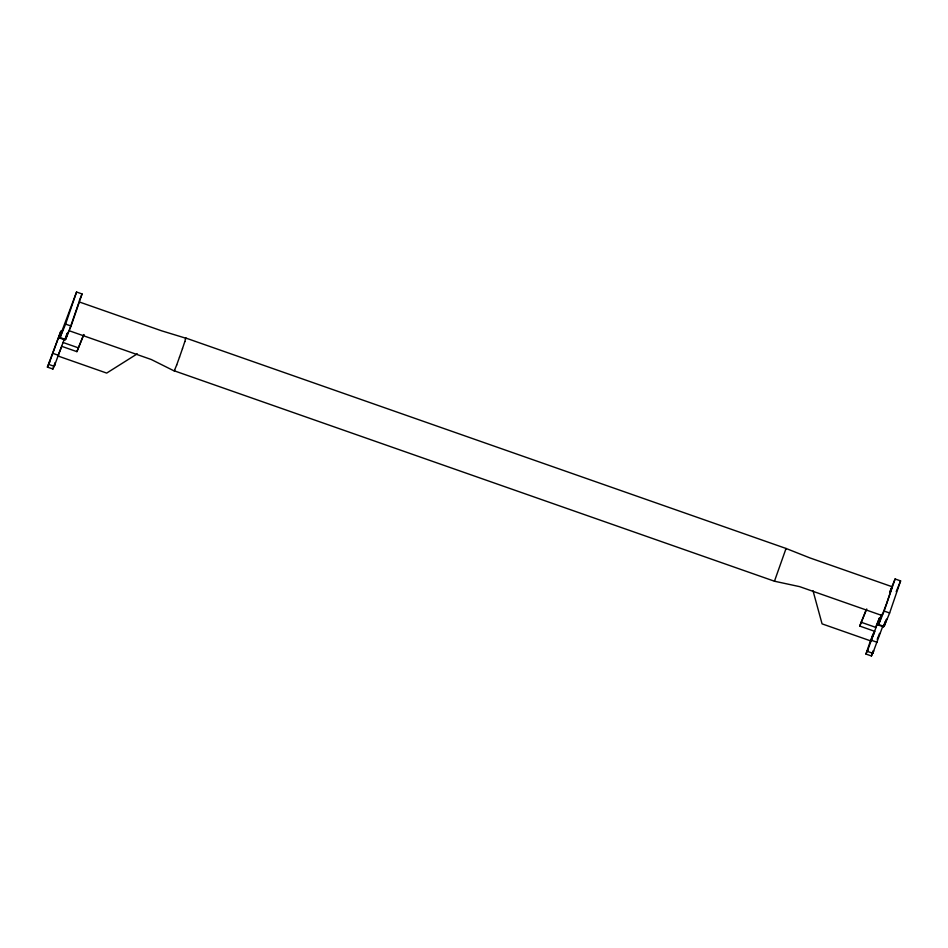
<?xml version="1.0" encoding="UTF-8"?>
<svg xmlns="http://www.w3.org/2000/svg" width="948" height="948" viewBox="0 0 948 948"><rect width="100%" height="100%" fill="white"/><g stroke="black" fill="none" stroke-linecap="round" stroke-linejoin="round"><path stroke-width="1.42" d="M184.777 341.718L185.879 338.069L786.058 548.465L809.793 557.874L892.198 586.765L886.629 603.438L882.019 615.525L799.614 586.634L774.457 581.219L174.278 370.822L176.707 364.921M182.454 348.674L184.824 341.576M54.226 366.343L55.091 363.831L52.898 369.021L47.4 367.101L60.897 331.03L48.739 364.423L54.226 366.343L64.132 339.562M48.739 364.423L49.592 361.899L47.4 367.101M59.369 337.938L76.563 292.031L82.061 293.951L71.088 326.041L65.578 339.491L60.08 337.559L62.58 330.271L59.369 337.938L64.867 339.858L68.066 332.191L65.578 339.491M60.08 337.559L65.602 324.121L76.563 292.031M52.898 369.021L55.091 362.586M64.867 339.858L67.095 333.317M58.349 354.765L61.798 346.352L76.907 351.649L83.614 334.632M812.993 590.687L822.07 623.867L870.904 640.978L874.85 631.368L859.741 626.071L865.915 610.382M865.939 654.049L868.143 648.859L867.29 651.359L872.776 653.279L873.641 650.778L871.437 655.969L865.939 654.049L871.224 638.596M870.904 640.978L872.219 637.127M867.29 651.359L879.448 617.966L875.514 627.54M877.907 624.886L881.119 617.219L878.63 624.519L884.117 626.438L886.617 619.139L883.406 626.806L877.907 624.886L881.486 614.423M878.63 624.519L884.14 611.069L895.102 578.979L900.6 580.899L889.639 612.989L884.117 626.438M871.437 655.969L873.203 650.826M872.776 653.279L882.683 626.498M883.406 626.806L885.195 621.58M179.48 357.218L182.502 348.532M176.66 365.051L179.528 357.076M69.785 328.743L79.099 301.891L161.504 330.781L185.832 338.211M890.089 591.896L891.345 588.613M871.698 637.412L873.144 633.821M877.196 639.331L879.59 633.347M79.3 300.682L82.061 293.951M76.907 351.649L83.922 334.537M859.741 626.071L866.756 608.96M889.591 592.417L895.102 578.979M872.717 635.93L873.701 633.525M896.192 591.659L900.6 580.899M69.37 329.845L68.92 330.651L151.325 359.529L174.231 370.964L174.74 370.087M185.334 339.088L185.879 338.069M785.548 549.342L786.058 548.465L774.457 581.219M891.772 587.511L892.198 586.765M137.282 353.817L106.686 373.085L57.852 355.962M65.602 324.121L71.088 326.041M884.14 611.069L889.639 612.989M63.113 342.501L78.222 347.798M861.057 622.22L876.165 627.517M53.218 353.486L58.717 355.405M871.769 640.421L877.267 642.341"/></g></svg>
